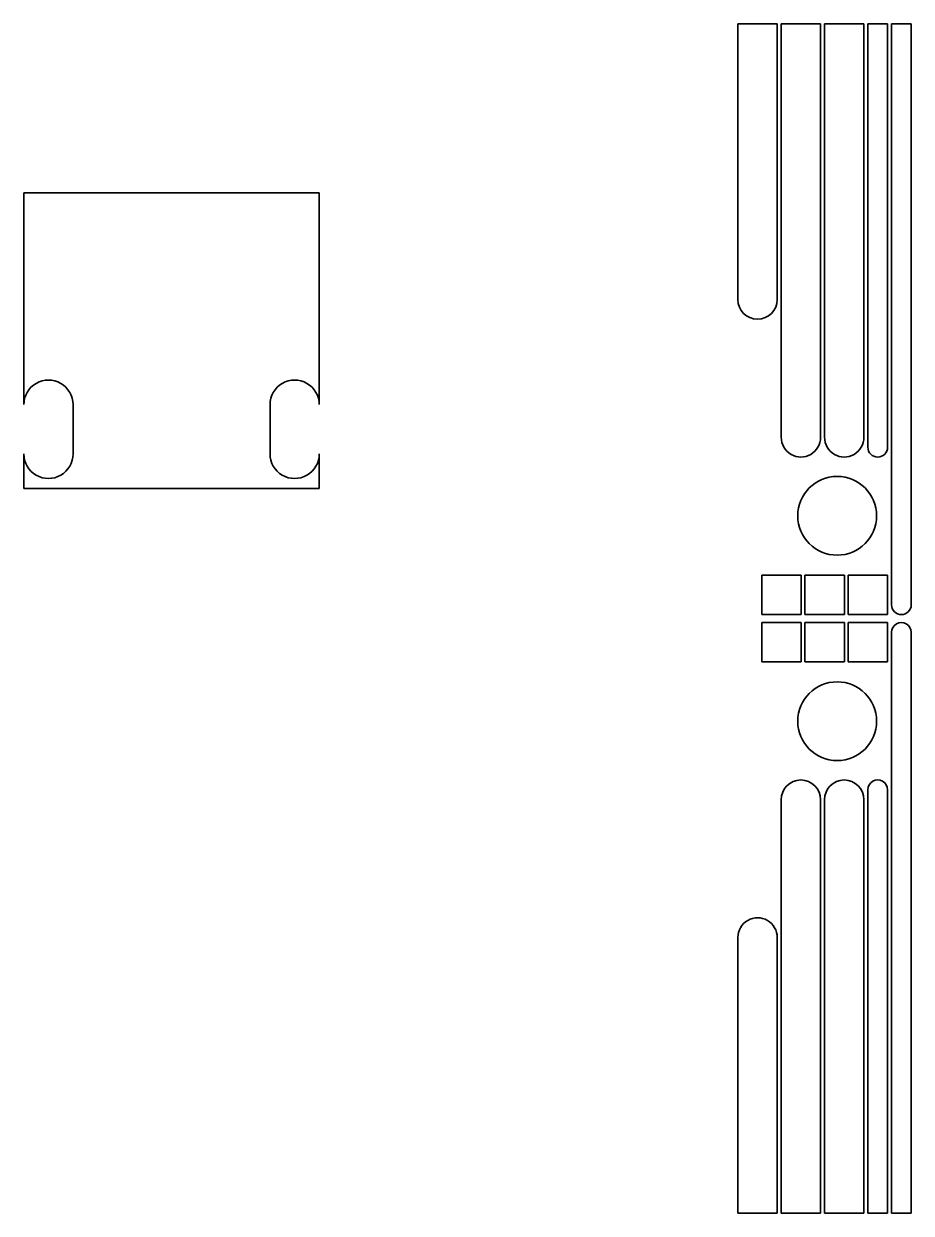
# Model space of a CAD drawing. Extents: x 116 to 567, y 133 to 737.
import ezdxf

# ---------------------------------------------------------------- set-up
doc = ezdxf.new("R2010")
doc.units = 0

msp = doc.modelspace()

# ---------------------------------------------------------------- linework, layer by layer
at = {"color": 7, "lineweight": 35}
for p, q in [((478.67334, 596.731873), (478.67334, 736.731873)), ((478.67334, 736.731873), (498.67334, 736.731873)), ((498.67334, 736.731873), (498.67334, 596.731873)), ((520.67334, 736.731873), (500.67334, 736.731873)), ((500.67334, 736.731873), (500.67334, 526.731873)), ((520.67334, 526.731873), (520.67334, 736.731873)), ((522.67334, 526.731873), (522.67334, 736.731873)), ((522.67334, 736.731873), (542.67334, 736.731873)), ((542.67334, 736.731873), (542.67334, 526.731873)), ((544.67334, 736.731873), (544.67334, 521.731873)), ((554.67334, 521.731873), (554.67334, 736.731873)), ((556.67334, 441.731873), (556.67334, 736.731873)), ((566.67334, 736.731873), (566.67334, 441.731873)), ((116.136932, 650.824402), (116.136932, 543.324402)), ((116.136932, 650.824402), (266.136932, 650.824402)), ((266.136932, 543.324402), (266.136932, 650.824402)), ((141.136932, 518.324402), (141.136932, 543.324402)), ((241.136932, 518.324402), (241.136932, 543.324402)), ((266.136932, 500.824402), (116.136932, 500.824402)), ((510.793732, 456.731873), (490.793732, 456.731873)), ((490.793732, 436.731873), (490.793732, 456.731873)), ((510.793732, 456.731873), (510.793732, 436.731873)), ((532.733521, 456.731873), (512.733521, 456.731873)), ((512.733521, 436.731873), (512.733521, 456.731873)), ((532.733521, 456.731873), (532.733521, 436.731873)), ((554.67334, 456.731873), (534.67334, 456.731873)), ((534.67334, 436.731873), (534.67334, 456.731873)), ((554.67334, 456.731873), (554.67334, 436.731873)), ((490.793732, 436.731873), (510.793732, 436.731873)), ((512.733521, 436.731873), (532.733521, 436.731873)), ((534.67334, 436.731873), (554.67334, 436.731873)), ((490.793732, 432.731873), (490.793732, 412.731873)), ((490.793732, 432.731873), (510.793732, 432.731873)), ((510.793732, 412.731873), (510.793732, 432.731873)), ((512.733521, 432.731873), (512.733521, 412.731873)), ((512.733521, 432.731873), (532.733521, 432.731873)), ((532.733521, 412.731873), (532.733521, 432.731873)), ((534.67334, 432.731873), (534.67334, 412.731873)), ((534.67334, 432.731873), (554.67334, 432.731873)), ((554.67334, 412.731873), (554.67334, 432.731873)), ((556.67334, 427.731873), (556.67334, 132.731873)), ((566.67334, 132.731873), (566.67334, 427.731873)), ((510.793732, 412.731873), (490.793732, 412.731873)), ((532.733521, 412.731873), (512.733521, 412.731873)), ((554.67334, 412.731873), (534.67334, 412.731873)), ((544.67334, 132.731873), (544.67334, 347.731873)), ((554.67334, 347.731873), (554.67334, 132.731873)), ((500.67334, 132.731873), (500.67334, 342.731873)), ((520.67334, 342.731873), (520.67334, 132.731873)), ((522.67334, 342.731873), (522.67334, 132.731873)), ((542.67334, 132.731873), (542.67334, 342.731873)), ((478.67334, 272.731873), (478.67334, 132.731873)), ((498.67334, 132.731873), (498.67334, 272.731873)), ((478.67334, 132.731873), (498.67334, 132.731873)), ((520.67334, 132.731873), (500.67334, 132.731873)), ((522.67334, 132.731873), (542.67334, 132.731873))]:
    msp.add_line(p, q, dxfattribs=at)
at = {"color": 7, "lineweight": 35, "ltscale": 0.25}
for p, q in [((554.67334, 736.731873), (544.67334, 736.731873)), ((556.67334, 736.731873), (566.67334, 736.731873)), ((554.67334, 132.731873), (544.67334, 132.731873)), ((556.67334, 132.731873), (566.67334, 132.731873))]:
    msp.add_line(p, q, dxfattribs=at)
at = {"color": 7, "lineweight": 35, "ltscale": 0.4375}
for p, q in [((116.136932, 518.324402), (116.136932, 500.824402)), ((266.136932, 500.824402), (266.136932, 518.324402))]:
    msp.add_line(p, q, dxfattribs=at)
at = {"color": 7, "lineweight": 35}
for centre in [(529.079834, 486.892853), (529.079834, 382.570892)]:
    msp.add_circle(centre, 20, dxfattribs=at)
for centre, radius, start, end in [((488.67334, 596.731873), 10, 180.000005, 360), ((128.636932, 543.324402), 12.5, 0, 180.000005), ((253.636932, 543.324402), 12.5, 0, 180.000005), ((510.67334, 526.731873), 10, 179.999995, 360), ((532.67334, 526.731873), 10, 179.999995, 360), ((549.67334, 521.731873), 5, 180.000005, 360), ((128.636932, 518.324402), 12.5, 179.999995, 0), ((253.636932, 518.324402), 12.5, 179.999995, 0), ((561.67334, 441.731873), 5, 180.000005, 360), ((561.67334, 427.731873), 5, 0, 180.000005), ((510.67334, 342.731873), 10, 0, 179.999995), ((532.67334, 342.731873), 10, 0, 179.999995), ((549.67334, 347.731873), 5, 0, 180.000005), ((488.67334, 272.731873), 10, 0, 180.000005)]:
    msp.add_arc(centre, radius, start, end, dxfattribs=at)

doc.saveas('drawing.dxf')
